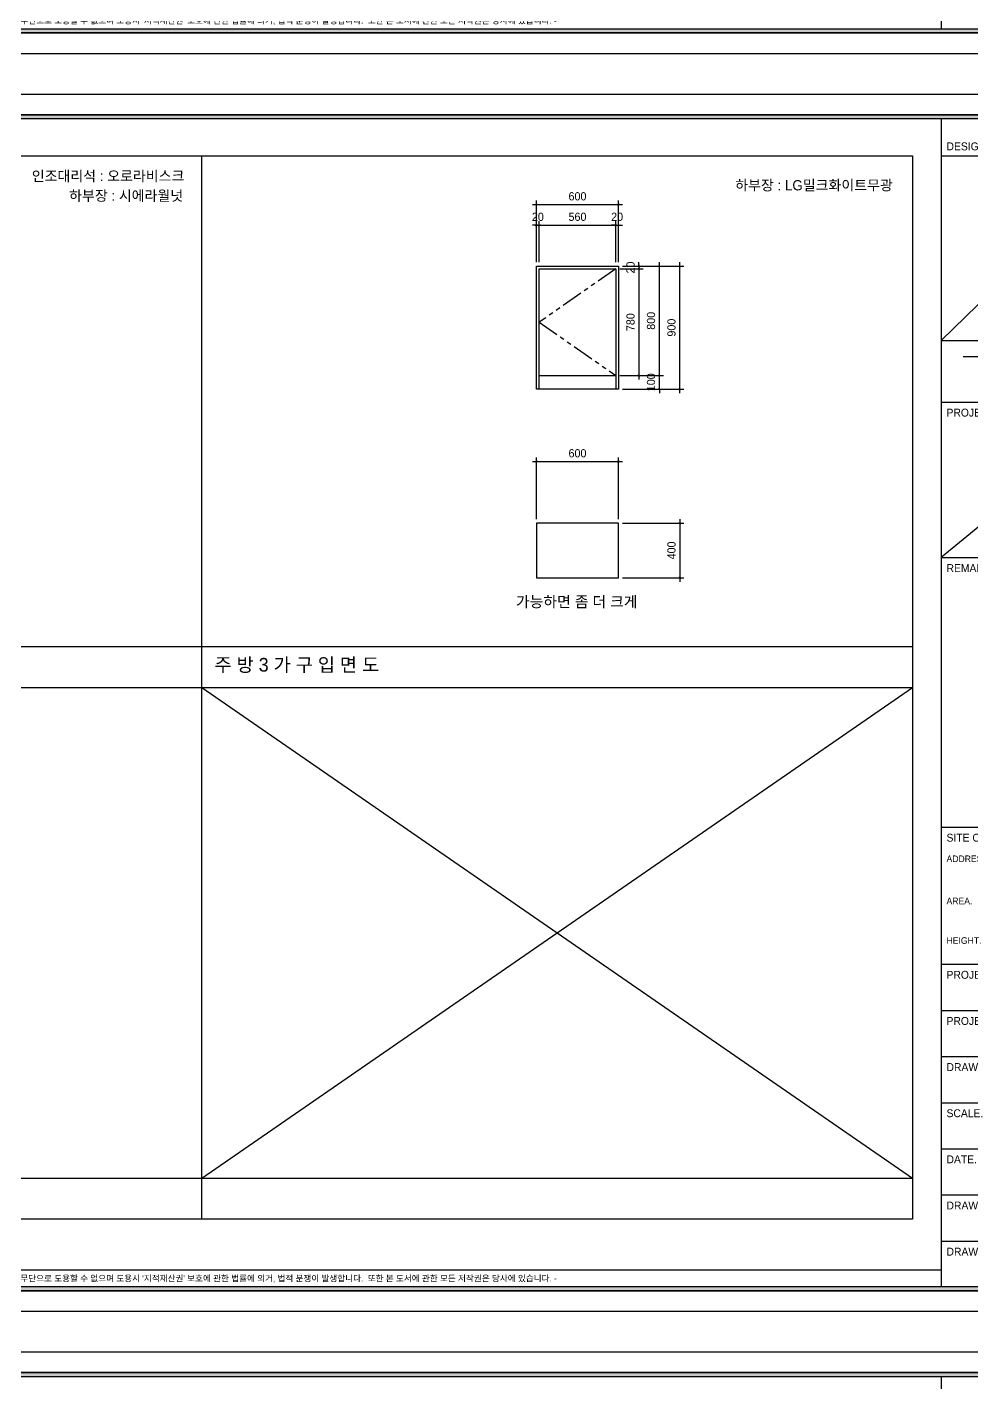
# Model space of a CAD drawing. Header units: inches. Extents: x 4138 to 127072, y -26315 to 43858.
# Drawn here: x 112011 to 118931, y 23149 to 33076 of the extents above; entities that cross this region are included whole.
import ezdxf
from ezdxf.enums import TextEntityAlignment as Align

# ---------------------------------------------------------------- set-up
doc = ezdxf.new("R2010")
doc.units = ezdxf.units.IN
doc.header["$LTSCALE"] = 50
doc.header["$MEASUREMENT"] = 0
doc.linetypes.add('DASHEDX2', pattern=[1.5, 1, -0.5])
doc.linetypes.add('PHANTOM2', pattern=[1.25, 0.625, -0.125, 0.125, -0.125, 0.125, -0.125])
for name, color, linetype in [('0-ELC TEXT', 7, 'Continuous'), ('0-SHEET', 7, 'Continuous'), ('04_FUR', 6, 'Continuous'), ('06-FUR', 6, 'Continuous'), ('06-LIGHT', 4, 'Continuous'), ('07-DIM WAL', 5, 'Continuous'), ('3.기호.계단선', 30, 'Continuous'), ('F-SYM', 7, 'Continuous'), ('FORM(YOURNAME)-11', 1, 'Continuous')]:
    doc.layers.add(name, color=color, linetype=linetype)
doc.styles.add('HY 울릉도 L', font='')
doc.styles.add('YOURNAME', font='HY울릉도M.TTF')
doc.styles.add('코레일둥고', font='Korail_Round_Gothic_Medium.ttf')
doc.styles.get('HY 울릉도 L').set_extended_font_data('HY울릉도L')
doc.dimstyles.new('30', dxfattribs={"dimscale": 30, "dimtxt": 2, "dimasz": 1, "dimexe": 1, "dimexo": 1, "dimgap": 1, "dimtad": 1, "dimdec": 0, "dimrnd": 0.05, "dimdsep": 46, "dimlunit": 6, "dimtxsty": 'HY 울릉도 L', "dimblk": 'ARCHTICK', "dimcen": 2.5, "dimdle": 1, "dimclrd": 133, "dimclre": 133, "dimclrt": 30, "dimadec": 0, "dimazin": 0, "dimtfac": 1, "dimtdec": 0, "dimtix": 1, "dimtmove": 2, "dimatfit": 3, "dimldrblk": 'ARCHTICK', "dimfxl": 1, "dimlwd": -1, "dimlwe": -1, "dimarcsym": 0})

# ---------------------------------------------------------------- blocks, each defined once
blk = doc.blocks.new('FORM-PLAN')
at = {"layer": 'FORM(YOURNAME)-11'}
h = blk.add_hatch(color=256, dxfattribs=at)
h.dxf.hatch_style = 1
h.paths.add_polyline_path([(-71444, 55115), (10556, 55115), (10556, 54915), (-71444, 54915)])
h.paths.add_polyline_path([(-71444, -2085), (10556, -2085), (10556, -2285), (-71444, -2285)])
at = {"layer": 'Defpoints', "color": 158}
for p, q in [((1346, 54915), (1346, -2085)), ((10556, 53115), (1346, 44093)), ((1346, 53115), (10556, 53115)), ((1346, 44093), (10556, 44093)), ((10556, 41093), (1346, 33504)), ((1346, -1285), (-71444, -1285))]:
    blk.add_line(p, q, dxfattribs=at)
for points in [[(-71444, -2285), (10556, -2285), (10556, 55115), (-71444, 55115)], [(-69444, 53115), (-64, 53115), (-64, 1215), (-69444, 1215)]]:
    blk.add_lwpolyline(points, close=True, dxfattribs=at)
at = {"layer": 'FORM(YOURNAME)-11', "color": 251}
blk.add_line((2415, 43323), (9487, 43323), dxfattribs=at)
at = {"layer": 'FORM(YOURNAME)-11', "color": 14}
for p, q in [((1346, 41093), (10556, 41093)), ((1346, 33504), (10556, 33504)), ((1346, 20344), (10556, 20344)), ((1346, 13651), (10556, 13651)), ((1346, 11398), (10556, 11398)), ((1346, 9146), (10556, 9146)), ((1346, 6893), (10556, 6893)), ((1346, 4641), (10556, 4641)), ((1346, 2388), (10556, 2388)), ((1346, 136), (10556, 136))]:
    blk.add_line(p, q, dxfattribs=at)
at = {"layer": 'FORM(YOURNAME)-11', "color": 250}
blk.add_lwpolyline([(-72444, -3285), (11556, -3285), (11556, 56115), (-72444, 56115)], close=True, dxfattribs=at)
at = {"layer": 'FORM(YOURNAME)-11'}
for points in [[(-71444, 55115), (10556, 55115), (10556, 54915), (-71444, 54915)], [(-71444, -2085), (10556, -2085), (10556, -2285), (-71444, -2285)]]:
    blk.add_lwpolyline(points, close=True, dxfattribs=at)
at = {"layer": 'FORM(YOURNAME)-11', "color": 14, "style": 'YOURNAME'}
for s, height, p in [('DESIGN BY.', 386.1, (1603, 53577)), ('PROJECT.', 386.1, (1603, 40579)), ('REMARK.', 386.1, (1603, 32989)), ('SITE CONDITIONS.', 386.14, (1603, 19829)), ('PROJECT TYPE.', 386.14, (1603, 13136)), ('PROJECT TITLE.', 386.14, (1603, 10883)), ('DRAWING TITLE.', 386.14, (1603, 8631)), ('SCALE.', 386.1, (1603, 6378)), ('DATE.', 386.1, (1603, 4126)), ('DRAWN BY.', 386.1, (1603, 1873)), ('DRAWING No.', 386.14, (1603, -379))]:
    blk.add_text(s, height=height, dxfattribs=at).set_placement(p, align=Align.MIDDLE_LEFT)
at = {"layer": 'FORM(YOURNAME)-11', "color": 251, "style": 'YOURNAME'}
for s, p in [('ADDRESS.', (1603, 18799)), ('AREA.', (1603, 16740)), ('HEIGHT.', (1603, 14809))]:
    blk.add_text(s, height=321.8, dxfattribs=at).set_placement(p, align=Align.MIDDLE_LEFT)
at = {"layer": 'FORM(YOURNAME)-11', "color": 1, "style": 'YOURNAME'}
blk.add_text("- 본 도서는 어떠한 경우에도 무단으로 도용할 수 없으며 도용시 '지적재산권' 보호에 관한 법률에 의거, 법적 분쟁이 발생합니다.  또한 본 도서에 관한 모든 저작권은 당사에 있습니다. -", height=300, dxfattribs=at).set_placement((-32990, -1685), align=Align.MIDDLE_CENTER)
at = {"layer": 'FORM(YOURNAME)-11', "color": 3, "style": 'YOURNAME'}
for tag, height, p in [('1', 450, (9905, 18188)), ('2', 450, (9905, 17544)), ('3', 450, (9905, 16257)), ('4', 450, (9905, 14326)), ('5', 515, (9905, 12009)), ('6', 515, (9905, 9757)), ('7', 515, (9905, 7504)), ('8', 515, (9905, 5252)), ('9', 515, (9905, 2999)), ('10', 515, (5655, 811)), ('11', 515, (9905, 747)), ('12', 515, (5655, -1441)), ('13', 515, (9905, -1441))]:
    blk.add_attdef(tag, text='', height=height, dxfattribs=at).set_placement(p, align=Align.MIDDLE_RIGHT)
blk = doc.blocks.new('_ARCHTICK')
at = {"color": 0, "linetype": 'ByBlock', "const_width": 0.075}
blk.add_lwpolyline([(-0.25, -0.25), (0.25, 0.25)], dxfattribs=at)
blk = doc.blocks.new('*D398')
at = {"layer": '07-DIM WAL', "color": 133, "transparency": 16777216}
for p, q in [((116372.5, 29444.4), (116822.5, 29444.4)), ((116792.5, 29474.4), (116792.5, 29014.4)), ((116372.5, 29044.4), (116822.5, 29044.4))]:
    blk.add_line(p, q, dxfattribs=at)
at = {"layer": 'Defpoints', "color": 0, "transparency": 16777216}
for p in [(116342.5, 29444.4), (116342.5, 29044.4), (116792.5, 29044.4)]:
    blk.add_point(p, dxfattribs=at)
at = {"layer": '07-DIM WAL', "color": 133, "transparency": 16777216, "xscale": 30, "yscale": 30, "zscale": 30}
for p, rotation in [((116792.5, 29444.4), 90), ((116792.5, 29044.4), 270)]:
    blk.add_blockref('_ARCHTICK', p, dxfattribs=dict(at, rotation=rotation))
at = {"layer": '07-DIM WAL', "color": 30, "transparency": 16777216, "insert": (116731.2, 29244.4), "char_height": 60, "attachment_point": 5, "rotation": 90, "style": 'HY 울릉도 L'}
blk.add_mtext('400', dxfattribs=at)
blk = doc.blocks.new('*D399')
at = {"layer": '07-DIM WAL', "color": 133, "transparency": 16777216}
for p, q in [((116372.5, 29894.4), (115712.5, 29894.4)), ((115742.5, 29474.4), (115742.5, 29924.4)), ((116342.5, 29474.4), (116342.5, 29924.4))]:
    blk.add_line(p, q, dxfattribs=at)
at = {"layer": 'Defpoints', "color": 0, "transparency": 16777216}
for p in [(115742.5, 29894.4), (115742.5, 29444.4), (116342.5, 29444.4)]:
    blk.add_point(p, dxfattribs=at)
at = {"layer": '07-DIM WAL', "color": 133, "transparency": 16777216, "xscale": 30, "yscale": 30, "zscale": 30, "rotation": 180}
blk.add_blockref('_ARCHTICK', (115742.5, 29894.4), dxfattribs=at)
at = {"layer": '07-DIM WAL', "color": 133, "transparency": 16777216, "xscale": 30, "yscale": 30, "zscale": 30}
blk.add_blockref('_ARCHTICK', (116342.5, 29894.4), dxfattribs=at)
at = {"layer": '07-DIM WAL', "color": 30, "transparency": 16777216, "insert": (116042.5, 29955.7), "char_height": 60, "attachment_point": 5, "style": 'HY 울릉도 L'}
blk.add_mtext('600', dxfattribs=at)
blk = doc.blocks.new('*D400')
at = {"layer": '07-DIM WAL', "color": 133, "transparency": 16777216}
for p, q in [((116372.5, 31325.9), (116822.5, 31325.9)), ((116792.5, 30395.9), (116792.5, 31355.9)), ((116372.5, 30425.9), (116822.5, 30425.9))]:
    blk.add_line(p, q, dxfattribs=at)
at = {"layer": 'Defpoints', "color": 0, "transparency": 16777216}
for p in [(116342.5, 31325.9), (116792.5, 31325.9), (116342.5, 30425.9)]:
    blk.add_point(p, dxfattribs=at)
at = {"layer": '07-DIM WAL', "color": 133, "transparency": 16777216, "xscale": 30, "yscale": 30, "zscale": 30}
for p, rotation in [((116792.5, 31325.9), 90), ((116792.5, 30425.9), 270)]:
    blk.add_blockref('_ARCHTICK', p, dxfattribs=dict(at, rotation=rotation))
at = {"layer": '07-DIM WAL', "color": 30, "transparency": 16777216, "insert": (116731.2, 30875.9), "char_height": 60, "attachment_point": 5, "rotation": 90, "style": 'HY 울릉도 L'}
blk.add_mtext('900', dxfattribs=at)
blk = doc.blocks.new('*D401')
at = {"layer": '07-DIM WAL', "color": 133, "transparency": 16777216}
for p, q in [((116372.5, 31775.9), (115712.5, 31775.9)), ((115742.5, 31355.9), (115742.5, 31805.9)), ((116342.5, 31355.9), (116342.5, 31805.9))]:
    blk.add_line(p, q, dxfattribs=at)
at = {"layer": 'Defpoints', "color": 0, "transparency": 16777216}
for p in [(115742.5, 31775.9), (115742.5, 31325.9), (116342.5, 31325.9)]:
    blk.add_point(p, dxfattribs=at)
at = {"layer": '07-DIM WAL', "color": 133, "transparency": 16777216, "xscale": 30, "yscale": 30, "zscale": 30, "rotation": 180}
blk.add_blockref('_ARCHTICK', (115742.5, 31775.9), dxfattribs=at)
at = {"layer": '07-DIM WAL', "color": 133, "transparency": 16777216, "xscale": 30, "yscale": 30, "zscale": 30}
blk.add_blockref('_ARCHTICK', (116342.5, 31775.9), dxfattribs=at)
at = {"layer": '07-DIM WAL', "color": 30, "transparency": 16777216, "insert": (116042.5, 31837.1), "char_height": 60, "attachment_point": 5, "style": 'HY 울릉도 L'}
blk.add_mtext('600', dxfattribs=at)
blk = doc.blocks.new('*D402')
at = {"layer": '07-DIM WAL', "color": 133, "transparency": 16777216}
for p, q in [((116372.5, 30525.9), (116672.5, 30525.9)), ((116642.5, 30525.9), (116642.5, 30555.9)), ((116642.5, 30425.9), (116642.5, 30525.9)), ((116372.5, 30425.9), (116672.5, 30425.9)), ((116642.5, 30425.9), (116642.5, 30395.9))]:
    blk.add_line(p, q, dxfattribs=at)
at = {"layer": 'Defpoints', "color": 0, "transparency": 16777216}
for p in [(116342.5, 30525.9), (116642.5, 30525.9), (116342.5, 30425.9)]:
    blk.add_point(p, dxfattribs=at)
at = {"layer": '07-DIM WAL', "color": 133, "transparency": 16777216, "xscale": 30, "yscale": 30, "zscale": 30}
for p, rotation in [((116642.5, 30525.9), 270), ((116642.5, 30425.9), 90)]:
    blk.add_blockref('_ARCHTICK', p, dxfattribs=dict(at, rotation=rotation))
at = {"layer": '07-DIM WAL', "color": 30, "transparency": 16777216, "insert": (116581.2, 30475.9), "char_height": 60, "attachment_point": 5, "rotation": 90, "style": 'HY 울릉도 L'}
blk.add_mtext('100', dxfattribs=at)
blk = doc.blocks.new('*D403')
at = {"layer": '07-DIM WAL', "color": 133, "transparency": 16777216}
for p, q in [((116372.5, 31325.9), (116672.5, 31325.9)), ((116642.5, 30495.9), (116642.5, 31355.9)), ((116372.5, 30525.9), (116672.5, 30525.9))]:
    blk.add_line(p, q, dxfattribs=at)
at = {"layer": 'Defpoints', "color": 0, "transparency": 16777216}
for p in [(116342.5, 31325.9), (116642.5, 31325.9), (116342.5, 30525.9)]:
    blk.add_point(p, dxfattribs=at)
at = {"layer": '07-DIM WAL', "color": 133, "transparency": 16777216, "xscale": 30, "yscale": 30, "zscale": 30}
for p, rotation in [((116642.5, 31325.9), 90), ((116642.5, 30525.9), 270)]:
    blk.add_blockref('_ARCHTICK', p, dxfattribs=dict(at, rotation=rotation))
at = {"layer": '07-DIM WAL', "color": 30, "transparency": 16777216, "insert": (116581.2, 30925.9), "char_height": 60, "attachment_point": 5, "rotation": 90, "style": 'HY 울릉도 L'}
blk.add_mtext('800', dxfattribs=at)
blk = doc.blocks.new('*D404')
at = {"layer": '07-DIM WAL', "color": 133, "transparency": 16777216}
for p, q in [((115742.5, 31625.9), (115712.5, 31625.9)), ((115742.5, 31355.9), (115742.5, 31655.9)), ((115742.5, 31625.9), (115762.5, 31625.9)), ((115762.5, 31355.9), (115762.5, 31655.9)), ((115762.5, 31625.9), (115792.5, 31625.9))]:
    blk.add_line(p, q, dxfattribs=at)
at = {"layer": 'Defpoints', "color": 0, "transparency": 16777216}
for p in [(115762.5, 31625.9), (115742.5, 31325.9), (115762.5, 31325.9)]:
    blk.add_point(p, dxfattribs=at)
at = {"layer": '07-DIM WAL', "color": 133, "transparency": 16777216, "xscale": 30, "yscale": 30, "zscale": 30}
blk.add_blockref('_ARCHTICK', (115742.5, 31625.9), dxfattribs=at)
at = {"layer": '07-DIM WAL', "color": 133, "transparency": 16777216, "xscale": 30, "yscale": 30, "zscale": 30, "rotation": 180}
blk.add_blockref('_ARCHTICK', (115762.5, 31625.9), dxfattribs=at)
at = {"layer": '07-DIM WAL', "color": 30, "transparency": 16777216, "insert": (115752.5, 31687.1), "char_height": 60, "attachment_point": 5, "style": 'HY 울릉도 L'}
blk.add_mtext('20', dxfattribs=at)
blk = doc.blocks.new('*D405')
at = {"layer": '07-DIM WAL', "color": 133, "transparency": 16777216}
for p, q in [((115732.5, 31625.9), (116352.5, 31625.9)), ((115762.5, 31355.9), (115762.5, 31655.9)), ((116322.5, 31355.9), (116322.5, 31655.9))]:
    blk.add_line(p, q, dxfattribs=at)
at = {"layer": 'Defpoints', "color": 0, "transparency": 16777216}
for p in [(116322.5, 31625.9), (115762.5, 31325.9), (116322.5, 31325.9)]:
    blk.add_point(p, dxfattribs=at)
at = {"layer": '07-DIM WAL', "color": 133, "transparency": 16777216, "xscale": 30, "yscale": 30, "zscale": 30, "rotation": 180}
blk.add_blockref('_ARCHTICK', (115762.5, 31625.9), dxfattribs=at)
at = {"layer": '07-DIM WAL', "color": 133, "transparency": 16777216, "xscale": 30, "yscale": 30, "zscale": 30}
blk.add_blockref('_ARCHTICK', (116322.5, 31625.9), dxfattribs=at)
at = {"layer": '07-DIM WAL', "color": 30, "transparency": 16777216, "insert": (116042.5, 31687.2), "char_height": 60, "attachment_point": 5, "style": 'HY 울릉도 L'}
blk.add_mtext('560', dxfattribs=at)
blk = doc.blocks.new('*D406')
at = {"layer": '07-DIM WAL', "color": 133, "transparency": 16777216}
for p, q in [((116322.5, 31625.9), (116292.5, 31625.9)), ((116322.5, 31355.9), (116322.5, 31655.9)), ((116322.5, 31625.9), (116342.5, 31625.9)), ((116342.5, 31355.9), (116342.5, 31655.9)), ((116342.5, 31625.9), (116372.5, 31625.9))]:
    blk.add_line(p, q, dxfattribs=at)
at = {"layer": 'Defpoints', "color": 0, "transparency": 16777216}
for p in [(116342.5, 31625.9), (116322.5, 31325.9), (116342.5, 31325.9)]:
    blk.add_point(p, dxfattribs=at)
at = {"layer": '07-DIM WAL', "color": 133, "transparency": 16777216, "xscale": 30, "yscale": 30, "zscale": 30}
blk.add_blockref('_ARCHTICK', (116322.5, 31625.9), dxfattribs=at)
at = {"layer": '07-DIM WAL', "color": 133, "transparency": 16777216, "xscale": 30, "yscale": 30, "zscale": 30, "rotation": 180}
blk.add_blockref('_ARCHTICK', (116342.5, 31625.9), dxfattribs=at)
at = {"layer": '07-DIM WAL', "color": 30, "transparency": 16777216, "insert": (116332.5, 31687.1), "char_height": 60, "attachment_point": 5, "style": 'HY 울릉도 L'}
blk.add_mtext('20', dxfattribs=at)
blk = doc.blocks.new('*D407')
at = {"layer": '07-DIM WAL', "color": 133, "transparency": 16777216}
for p, q in [((116372.5, 31325.9), (116522.5, 31325.9)), ((116372.5, 31305.9), (116522.5, 31305.9)), ((116492.5, 31325.9), (116492.5, 31355.9)), ((116492.5, 31325.9), (116492.5, 31305.9)), ((116492.5, 31305.9), (116492.5, 31275.9))]:
    blk.add_line(p, q, dxfattribs=at)
at = {"layer": 'Defpoints', "color": 0, "transparency": 16777216}
for p in [(116342.5, 31325.9), (116342.5, 31305.9), (116492.5, 31305.9)]:
    blk.add_point(p, dxfattribs=at)
at = {"layer": '07-DIM WAL', "color": 133, "transparency": 16777216, "xscale": 30, "yscale": 30, "zscale": 30}
for p, rotation in [((116492.5, 31325.9), 270), ((116492.5, 31305.9), 90)]:
    blk.add_blockref('_ARCHTICK', p, dxfattribs=dict(at, rotation=rotation))
at = {"layer": '07-DIM WAL', "color": 30, "transparency": 16777216, "insert": (116431.2, 31315.9), "char_height": 60, "attachment_point": 5, "rotation": 90, "style": 'HY 울릉도 L'}
blk.add_mtext('20', dxfattribs=at)
blk = doc.blocks.new('*D576')
at = {"layer": '07-DIM WAL', "color": 133, "transparency": 16777216}
for p, q in [((116352.5, 31305.9), (116522.5, 31305.9)), ((116492.5, 31335.9), (116492.5, 30495.9)), ((116352.5, 30525.9), (116522.5, 30525.9))]:
    blk.add_line(p, q, dxfattribs=at)
at = {"layer": 'Defpoints', "color": 0, "transparency": 16777216}
for p in [(116322.5, 31305.9), (116322.5, 30525.9), (116492.5, 30525.9)]:
    blk.add_point(p, dxfattribs=at)
at = {"layer": '07-DIM WAL', "color": 133, "transparency": 16777216, "xscale": 30, "yscale": 30, "zscale": 30}
for p, rotation in [((116492.5, 31305.9), 90), ((116492.5, 30525.9), 270)]:
    blk.add_blockref('_ARCHTICK', p, dxfattribs=dict(at, rotation=rotation))
at = {"layer": '07-DIM WAL', "color": 30, "transparency": 16777216, "insert": (116431.2, 30915.9), "char_height": 60, "attachment_point": 5, "rotation": 90, "style": 'HY 울릉도 L'}
blk.add_mtext('780', dxfattribs=at)

msp = doc.modelspace()

# ---------------------------------------------------------------- linework, layer by layer
at = {"layer": '0-SHEET'}
for p, q in [((113291.9, 24349), (113291.9, 32134)), ((108088.4, 28541.5), (118495.4, 28541.5)), ((108088.4, 28241.5), (118495.4, 28241.5)), ((113291.9, 24649), (118495.4, 28241.5)), ((113291.9, 28241.5), (118495.4, 24649)), ((108088.4, 24649), (118495.4, 24649)), ((108088.4, 24349), (118495.4, 24349))]:
    msp.add_line(p, q, dxfattribs=at)
at = {"layer": '04_FUR'}
for p, q in [((115762.5, 31305.9), (116322.5, 31305.9)), ((115762.5, 30425.9), (115762.5, 31305.9)), ((116322.5, 31305.9), (116322.5, 30425.9)), ((115762.5, 30525.9), (116322.5, 30525.9))]:
    msp.add_line(p, q, dxfattribs=at)
msp.add_lwpolyline([(115742.5, 31325.9), (116342.5, 31325.9), (116342.5, 30425.9), (115742.5, 30425.9)], close=True, dxfattribs=at)
at = {"layer": '06-FUR'}
msp.add_lwpolyline([(115742.5, 29044.4), (116342.5, 29044.4), (116342.5, 29444.4), (115742.5, 29444.4)], close=True, dxfattribs=at)
at = {"layer": '06-LIGHT', "color": 1, "linetype": 'PHANTOM2', "ltscale": 5}
msp.add_lwpolyline([(116322.5, 31305.9), (115762.5, 30915.9), (116322.5, 30525.9)], dxfattribs=at)

# ---------------------------------------------------------------- block references
at = {"layer": 'F-SYM', "xscale": 0.15, "yscale": 0.15, "zscale": 0.15}
for p in [(118505, 33376.7), (118505, 24166.7), (118505, 14956.7)]:
    msp.add_blockref('FORM-PLAN', p, dxfattribs=at)

# ---------------------------------------------------------------- texts
at = {"layer": '0-ELC TEXT', "style": '코레일둥고'}
msp.add_text('주 방 3 가 구 입 면 도', height=100, dxfattribs=at).set_placement((113384.1, 28357.4))
at = {"layer": '06-FUR', "color": 7, "linetype": 'DASHEDX2', "style": '코레일둥고'}
msp.add_text('가능하면 좀 더 크게', height=80, dxfattribs=at).set_placement((115591.9, 28828.9))
at = {"layer": '3.기호.계단선', "style": '코레일둥고'}
for s, p in [('인조대리석 : 오로라비스크', (112604.4, 31948.9)), ('하부장 : 시에라월넛', (112736.7, 31804.9)), ('하부장 : LG밀크화이트무광', (117774.9, 31880.9))]:
    msp.add_text(s, height=75, dxfattribs=at).set_placement(p, align=Align.CENTER)

# ---------------------------------------------------------------- dimensions: what is measured, and where the dimension line sits
at = {"layer": '07-DIM WAL'}
for base, p1, p2, picture, middle in [((115742.5, 31775.9), (116342.5, 31325.9), (115742.5, 31325.9), '*D401', (116042.5, 31837.1)), ((115762.5, 31625.9), (115742.5, 31325.9), (115762.5, 31325.9), '*D404', (115752.5, 31687.1)), ((116322.5, 31625.9), (115762.5, 31325.9), (116322.5, 31325.9), '*D405', (116042.5, 31687.2)), ((116342.5, 31625.9), (116322.5, 31325.9), (116342.5, 31325.9), '*D406', (116332.5, 31687.1)), ((115742.5, 29894.4), (116342.5, 29444.4), (115742.5, 29444.4), '*D399', (116042.5, 29955.7))]:
    dim = msp.add_linear_dim(base=base, p1=p1, p2=p2, dimstyle='30', dxfattribs=at)
    dim.commit()
    dim.dimension.update_dxf_attribs({"geometry": picture, "text_midpoint": middle})
for base, p1, p2, picture, middle in [((116492.5, 30525.9), (116322.5, 31305.9), (116322.5, 30525.9), '*D576', (116431.2, 30915.9)), ((116492.5, 31305.9), (116342.5, 31325.9), (116342.5, 31305.9), '*D407', (116431.2, 31315.9)), ((116792.5, 31325.9), (116342.5, 30425.9), (116342.5, 31325.9), '*D400', (116731.2, 30875.9)), ((116642.5, 31325.9), (116342.5, 30525.9), (116342.5, 31325.9), '*D403', (116581.2, 30925.9)), ((116642.5, 30525.9), (116342.5, 30425.9), (116342.5, 30525.9), '*D402', (116581.2, 30475.9)), ((116792.5, 29044.4), (116342.5, 29444.4), (116342.5, 29044.4), '*D398', (116731.2, 29244.4))]:
    dim = msp.add_linear_dim(base=base, p1=p1, p2=p2, angle=90, dimstyle='30', dxfattribs=at)
    dim.commit()
    dim.dimension.update_dxf_attribs({"geometry": picture, "text_midpoint": middle})

doc.saveas('drawing.dxf')
